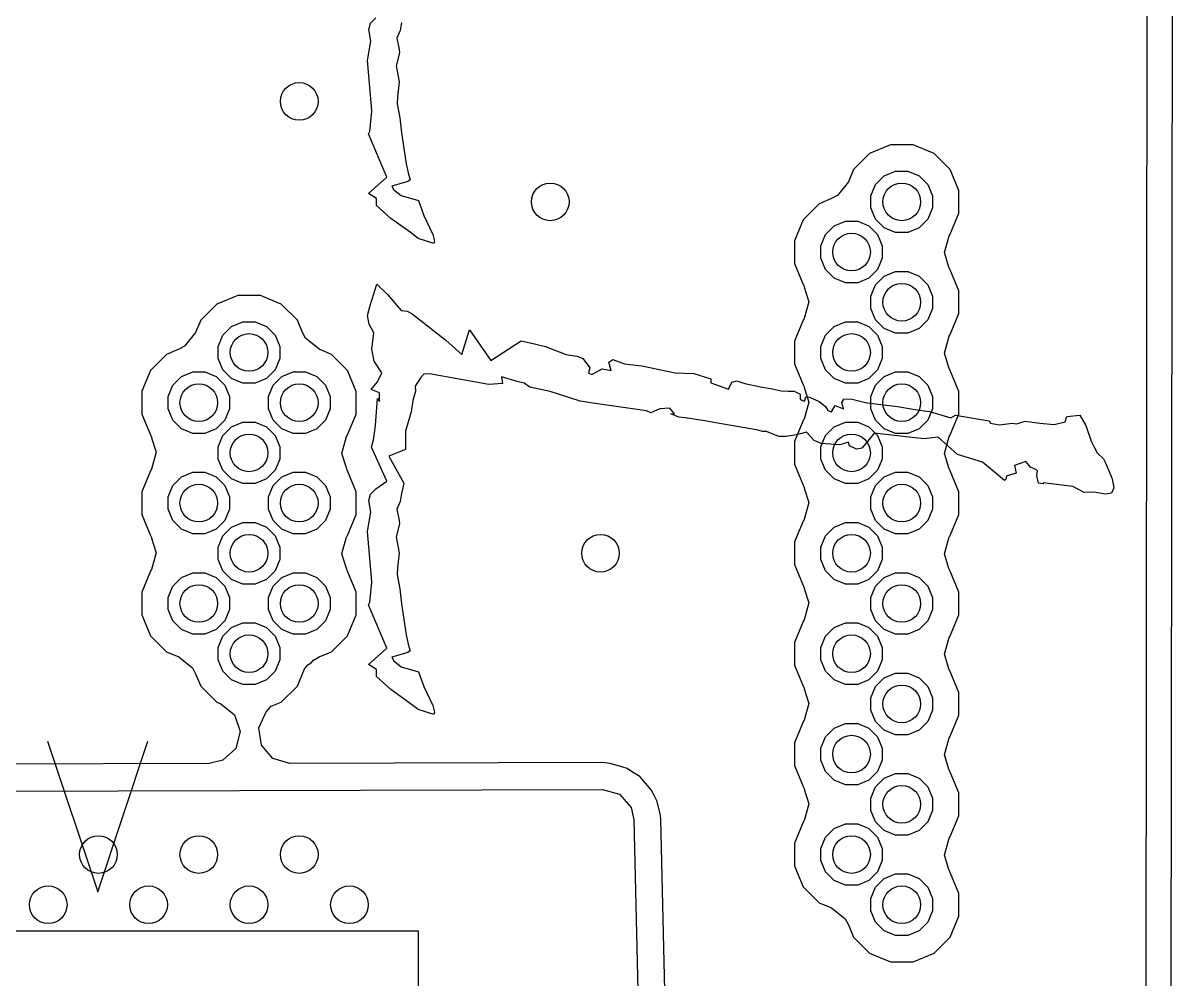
# Model space of a CAD drawing. Extents: x -28 to 25.3, y -6.8 to 48.4.
# Drawn here: x -14.316 to -9.716, y 24.146 to 27.954 of the extents above; entities that cross this region are included whole.
import ezdxf

# ---------------------------------------------------------------- set-up
doc = ezdxf.new("R2010")
doc.units = 0
doc.layers.add('BLACK', color=7, linetype='CONTINUOUS')

msp = doc.modelspace()

# ---------------------------------------------------------------- linework, layer by layer
at = {"layer": 'BLACK', "linetype": 'CONTINUOUS'}
for p, q in [((-9.715668, 48.241502), (-9.749238, 19.043125)), ((-9.816427, 48.017022), (-9.849703, 19.074798)), ((-12.932119, 27.95337), (-12.910627, 27.975053)), ((-12.939106, 27.927682), (-12.932119, 27.95337)), ((-12.930105, 27.88163), (-12.939106, 27.927682)), ((-12.813369, 27.923835), (-12.826803, 27.89361)), ((-12.808802, 27.955709), (-12.813369, 27.923835)), ((-12.943673, 27.804693), (-12.930105, 27.88163)), ((-12.826803, 27.89361), (-12.817802, 27.848877)), ((-12.816325, 27.834809), (-12.829758, 27.782821)), ((-12.817802, 27.848877), (-12.816325, 27.834809)), ((-12.92715, 27.605648), (-12.943673, 27.804693)), ((-12.829758, 27.782821), (-12.817802, 27.719624)), ((-12.817802, 27.719624), (-12.823847, 27.660273)), ((-12.823847, 27.660273), (-12.825325, 27.632026)), ((-12.934404, 27.522886), (-12.92715, 27.602021)), ((-12.92715, 27.602021), (-12.92715, 27.605648)), ((-12.825325, 27.632026), (-12.814847, 27.576632)), ((-12.814847, 27.576632), (-12.808802, 27.516511)), ((-12.939374, 27.512884), (-12.934404, 27.522886)), ((-12.866163, 27.339887), (-12.939374, 27.512884)), ((-12.808802, 27.516511), (-12.789189, 27.392643)), ((-10.860843, 27.468602), (-10.944311, 27.434028)), ((-10.860841, 27.468602), (-10.860843, 27.468602)), ((-10.770495, 27.468602), (-10.860841, 27.468602)), ((-10.770494, 27.468602), (-10.770495, 27.468602)), ((-10.687026, 27.434028), (-10.770494, 27.468602)), ((-10.944311, 27.434028), (-11.008194, 27.370145)), ((-10.623142, 27.370144), (-10.687026, 27.434028)), ((-12.789189, 27.392643), (-12.78207, 27.356483)), ((-11.008194, 27.370145), (-11.028406, 27.321348)), ((-10.588568, 27.286675), (-10.623142, 27.370144)), ((-12.939777, 27.27515), (-12.866163, 27.339887)), ((-12.774278, 27.328676), (-12.783407, 27.322683)), ((-12.78207, 27.356483), (-12.774278, 27.328676)), ((-10.919602, 27.310948), (-10.885114, 27.345436)), ((-10.885114, 27.345436), (-10.840054, 27.3641)), ((-10.840054, 27.3641), (-10.791282, 27.3641)), ((-10.791282, 27.3641), (-10.746222, 27.345436)), ((-10.746222, 27.345436), (-10.711734, 27.310948)), ((-12.783407, 27.322683), (-12.847356, 27.303617)), ((-12.847356, 27.303617), (-12.846416, 27.303617)), ((-12.846416, 27.303617), (-12.83931, 27.28908)), ((-12.83931, 27.28908), (-12.809071, 27.266138)), ((-11.028406, 27.321348), (-11.072248, 27.266944)), ((-10.938266, 27.265888), (-10.919602, 27.310948)), ((-10.711734, 27.310948), (-10.69307, 27.265888)), ((-10.588568, 27.196329), (-10.588568, 27.286675)), ((-12.907537, 27.255367), (-12.939777, 27.27515)), ((-12.907537, 27.22679), (-12.907537, 27.255367)), ((-12.809071, 27.266138), (-12.740426, 27.246244)), ((-12.740426, 27.246244), (-12.719067, 27.187003)), ((-11.144311, 27.234028), (-11.208194, 27.170145)), ((-11.095514, 27.25424), (-11.144311, 27.234028)), ((-11.072248, 27.266944), (-11.095514, 27.25424)), ((-10.938266, 27.217116), (-10.938266, 27.265888)), ((-10.69307, 27.265888), (-10.69307, 27.217116)), ((-12.850714, 27.175573), (-12.907537, 27.22679)), ((-12.719067, 27.187003), (-12.683529, 27.11148)), ((-10.919602, 27.172056), (-10.938266, 27.217116)), ((-10.69307, 27.217116), (-10.711734, 27.172056)), ((-10.623142, 27.11286), (-10.588568, 27.196329)), ((-12.77401, 27.120178), (-12.850714, 27.175573)), ((-11.208194, 27.170145), (-11.242768, 27.086677)), ((-11.119602, 27.110948), (-11.085114, 27.145436)), ((-11.085114, 27.145436), (-11.040054, 27.1641)), ((-11.040054, 27.1641), (-10.991282, 27.1641)), ((-10.991282, 27.1641), (-10.946222, 27.145436)), ((-10.946222, 27.145436), (-10.911734, 27.110948)), ((-10.885114, 27.137568), (-10.919602, 27.172056)), ((-10.711734, 27.172056), (-10.746222, 27.137568)), ((-12.742441, 27.095778), (-12.77401, 27.120178)), ((-12.67917, 27.075775), (-12.742441, 27.095778)), ((-12.683529, 27.11148), (-12.676484, 27.085447)), ((-11.138266, 27.065888), (-11.119602, 27.110948)), ((-10.911734, 27.110948), (-10.89307, 27.065888)), ((-10.840054, 27.118904), (-10.885114, 27.137568)), ((-10.791282, 27.118904), (-10.840054, 27.118904)), ((-10.746222, 27.137568), (-10.791282, 27.118904)), ((-10.645669, 27.039287), (-10.627185, 27.106667)), ((-10.627185, 27.106667), (-10.62479, 27.110394)), ((-10.62479, 27.110394), (-10.623146, 27.112857)), ((-10.623146, 27.112857), (-10.623142, 27.11286)), ((-12.676484, 27.085447), (-12.67917, 27.075775)), ((-11.242768, 27.086677), (-11.242768, 26.996328)), ((-11.138266, 27.017116), (-11.138266, 27.065888)), ((-10.89307, 27.065888), (-10.89307, 27.017116)), ((-11.119602, 26.972056), (-11.138266, 27.017116)), ((-10.89307, 27.017116), (-10.911734, 26.972056)), ((-10.627582, 26.981525), (-10.645669, 27.039287)), ((-11.242768, 26.996328), (-11.208193, 26.912857)), ((-11.085114, 26.937568), (-11.119602, 26.972056)), ((-10.911734, 26.972056), (-10.946222, 26.937568)), ((-10.885114, 26.945436), (-10.840054, 26.9641)), ((-10.840054, 26.9641), (-10.791282, 26.9641)), ((-10.791282, 26.9641), (-10.746222, 26.945436)), ((-10.627816, 26.981427), (-10.627582, 26.981525)), ((-10.62673, 26.978805), (-10.627816, 26.981427)), ((-10.62479, 26.97261), (-10.62673, 26.978805)), ((-10.623143, 26.970145), (-10.62479, 26.97261)), ((-10.623142, 26.970144), (-10.623143, 26.970145)), ((-10.588568, 26.886675), (-10.623142, 26.970144)), ((-12.932926, 26.828039), (-12.906731, 26.913439)), ((-12.906731, 26.913439), (-12.86361, 26.872663)), ((-11.208193, 26.912857), (-11.206543, 26.910388)), ((-11.206543, 26.910388), (-11.204604, 26.904193)), ((-11.040054, 26.918904), (-11.085114, 26.937568)), ((-10.991282, 26.918904), (-11.040054, 26.918904)), ((-10.946222, 26.937568), (-10.991282, 26.918904)), ((-10.938266, 26.865888), (-10.919602, 26.910948)), ((-10.919602, 26.910948), (-10.885114, 26.945436)), ((-10.746222, 26.945436), (-10.711734, 26.910948)), ((-10.711734, 26.910948), (-10.69307, 26.865888)), ((-13.460843, 26.868602), (-13.544311, 26.834028)), ((-13.460841, 26.868602), (-13.460843, 26.868602)), ((-13.370495, 26.868602), (-13.460841, 26.868602)), ((-13.370494, 26.868602), (-13.370495, 26.868602)), ((-13.3104, 26.84371), (-13.370494, 26.868602)), ((-12.86361, 26.872663), (-12.809474, 26.808476)), ((-11.204604, 26.904193), (-11.20352, 26.901577)), ((-11.20352, 26.901577), (-11.203755, 26.901481)), ((-11.203755, 26.901481), (-11.185668, 26.84371)), ((-10.938266, 26.817116), (-10.938266, 26.865888)), ((-10.69307, 26.865888), (-10.69307, 26.817116)), ((-10.588568, 26.796329), (-10.588568, 26.886675)), ((-13.544311, 26.834028), (-13.608194, 26.770145)), ((-13.287026, 26.834028), (-13.3104, 26.84371)), ((-13.223142, 26.770144), (-13.287026, 26.834028)), ((-12.943673, 26.788142), (-12.932926, 26.828039)), ((-11.185668, 26.84371), (-11.204155, 26.776331)), ((-12.937553, 26.754252), (-12.943673, 26.788142)), ((-12.809474, 26.808476), (-12.785159, 26.806387)), ((-12.785159, 26.806387), (-12.766353, 26.795396)), ((-12.766353, 26.795396), (-12.631482, 26.690763)), ((-11.206543, 26.772616), (-11.208193, 26.770148)), ((-11.204155, 26.776331), (-11.206543, 26.772616)), ((-10.919602, 26.772056), (-10.938266, 26.817116)), ((-10.885114, 26.737568), (-10.919602, 26.772056)), ((-10.711734, 26.772056), (-10.746222, 26.737568)), ((-10.69307, 26.817116), (-10.711734, 26.772056)), ((-10.623142, 26.71286), (-10.588568, 26.796329)), ((-13.608194, 26.770145), (-13.628406, 26.721348)), ((-13.519602, 26.710948), (-13.485114, 26.745436)), ((-13.485114, 26.745436), (-13.440054, 26.7641)), ((-13.440054, 26.7641), (-13.391282, 26.7641)), ((-13.391282, 26.7641), (-13.346222, 26.745436)), ((-13.346222, 26.745436), (-13.311734, 26.710948)), ((-13.20293, 26.721348), (-13.223142, 26.770144)), ((-12.918284, 26.719339), (-12.937553, 26.754252)), ((-12.568614, 26.63383), (-12.537986, 26.731209)), ((-12.537986, 26.731209), (-12.452684, 26.60987)), ((-11.208193, 26.770148), (-11.242768, 26.686677)), ((-11.119602, 26.710948), (-11.085114, 26.745436)), ((-11.085114, 26.745436), (-11.040054, 26.7641)), ((-11.040054, 26.7641), (-10.991282, 26.7641)), ((-10.991282, 26.7641), (-10.946222, 26.745436)), ((-10.946222, 26.745436), (-10.911734, 26.710948)), ((-10.840054, 26.718904), (-10.885114, 26.737568)), ((-10.746222, 26.737568), (-10.791282, 26.718904)), ((-13.628406, 26.721348), (-13.672248, 26.666944)), ((-13.538266, 26.665888), (-13.519602, 26.710948)), ((-13.311734, 26.710948), (-13.29307, 26.665888)), ((-13.190226, 26.698081), (-13.20293, 26.721348)), ((-13.135824, 26.654241), (-13.190226, 26.698081)), ((-12.92715, 26.654163), (-12.918284, 26.719339)), ((-12.631482, 26.690763), (-12.568614, 26.63383)), ((-12.452684, 26.60987), (-12.331649, 26.688455)), ((-12.331649, 26.688455), (-12.278319, 26.675705)), ((-11.242768, 26.686677), (-11.242768, 26.596328)), ((-11.138266, 26.665888), (-11.119602, 26.710948)), ((-10.911734, 26.710948), (-10.89307, 26.665888)), ((-10.791282, 26.718904), (-10.840054, 26.718904)), ((-10.645669, 26.639287), (-10.627185, 26.706667)), ((-10.627185, 26.706667), (-10.62479, 26.710394)), ((-10.62479, 26.710394), (-10.623146, 26.712857)), ((-10.623146, 26.712857), (-10.623142, 26.71286)), ((-13.744311, 26.634028), (-13.808194, 26.570145)), ((-13.695514, 26.65424), (-13.744311, 26.634028)), ((-13.672248, 26.666944), (-13.695514, 26.65424)), ((-13.538266, 26.617116), (-13.538266, 26.665888)), ((-13.29307, 26.665888), (-13.29307, 26.617116)), ((-13.087026, 26.634028), (-13.135824, 26.654241)), ((-13.023142, 26.570144), (-13.087026, 26.634028)), ((-12.917388, 26.606733), (-12.92715, 26.654163)), ((-12.278319, 26.675705), (-12.234257, 26.665813)), ((-12.234257, 26.665813), (-12.157016, 26.634489)), ((-12.157016, 26.634489), (-12.15406, 26.63405)), ((-12.15406, 26.63405), (-12.10879, 26.626356)), ((-11.138266, 26.617116), (-11.138266, 26.665888)), ((-10.89307, 26.665888), (-10.89307, 26.617116)), ((-10.627582, 26.581525), (-10.645669, 26.639287)), ((-13.519602, 26.572056), (-13.538266, 26.617116)), ((-13.29307, 26.617116), (-13.311734, 26.572056)), ((-12.88685, 26.559971), (-12.917388, 26.606733)), ((-12.10879, 26.626356), (-12.086338, 26.616999)), ((-12.086338, 26.616999), (-12.068221, 26.595362)), ((-12.068221, 26.595362), (-12.058549, 26.580744)), ((-11.982382, 26.603055), (-11.965993, 26.613497)), ((-11.97271, 26.569643), (-11.982382, 26.603055)), ((-11.965993, 26.613497), (-11.919514, 26.59679)), ((-11.919514, 26.59679), (-11.850466, 26.588437)), ((-11.850466, 26.588437), (-11.718014, 26.559861)), ((-11.242768, 26.596328), (-11.208193, 26.512857)), ((-11.119602, 26.572056), (-11.138266, 26.617116)), ((-10.89307, 26.617116), (-10.911734, 26.572056)), ((-13.808194, 26.570145), (-13.842768, 26.486677)), ((-13.719602, 26.510948), (-13.685114, 26.545436)), ((-13.685114, 26.545436), (-13.640054, 26.5641)), ((-13.640054, 26.5641), (-13.591282, 26.5641)), ((-13.591282, 26.5641), (-13.546222, 26.545436)), ((-13.546222, 26.545436), (-13.511734, 26.510948)), ((-13.485114, 26.537568), (-13.519602, 26.572056)), ((-13.311734, 26.572056), (-13.346222, 26.537568)), ((-13.319602, 26.510948), (-13.285114, 26.545436)), ((-13.285114, 26.545436), (-13.240054, 26.5641)), ((-13.240054, 26.5641), (-13.191282, 26.5641)), ((-13.191282, 26.5641), (-13.146222, 26.545436)), ((-13.146222, 26.545436), (-13.111734, 26.510948)), ((-12.988568, 26.486675), (-13.023142, 26.570144)), ((-12.903507, 26.523921), (-12.88685, 26.559971)), ((-12.719539, 26.554882), (-12.732232, 26.539857)), ((-12.696768, 26.556783), (-12.719539, 26.554882)), ((-12.460878, 26.514358), (-12.696768, 26.556783)), ((-12.347098, 26.526119), (-12.409697, 26.544693)), ((-12.409697, 26.544693), (-12.405533, 26.518205)), ((-12.058549, 26.580744), (-12.063251, 26.56074)), ((-12.063251, 26.56074), (-12.062579, 26.558872)), ((-12.062579, 26.558872), (-12.05022, 26.553816)), ((-12.05022, 26.553816), (-12.008711, 26.575798)), ((-12.008711, 26.575798), (-11.97271, 26.569643)), ((-11.718014, 26.559861), (-11.644264, 26.558322)), ((-11.644264, 26.558322), (-11.576426, 26.53689)), ((-11.085114, 26.537568), (-11.119602, 26.572056)), ((-10.911734, 26.572056), (-10.946222, 26.537568)), ((-10.919602, 26.510948), (-10.885114, 26.545436)), ((-10.885114, 26.545436), (-10.840054, 26.5641)), ((-10.840054, 26.5641), (-10.791282, 26.5641)), ((-10.791282, 26.5641), (-10.746222, 26.545436)), ((-10.746222, 26.545436), (-10.711734, 26.510948)), ((-10.627816, 26.581427), (-10.627582, 26.581525)), ((-10.62673, 26.578805), (-10.627816, 26.581427)), ((-10.62479, 26.57261), (-10.62673, 26.578805)), ((-10.623143, 26.570145), (-10.62479, 26.57261)), ((-10.623142, 26.570144), (-10.623143, 26.570145)), ((-10.588568, 26.486675), (-10.623142, 26.570144)), ((-13.738266, 26.465888), (-13.719602, 26.510948)), ((-13.511734, 26.510948), (-13.49307, 26.465888)), ((-13.440054, 26.518904), (-13.485114, 26.537568)), ((-13.391282, 26.518904), (-13.440054, 26.518904)), ((-13.346222, 26.537568), (-13.391282, 26.518904)), ((-13.338266, 26.465888), (-13.319602, 26.510948)), ((-13.111734, 26.510948), (-13.09307, 26.465888)), ((-12.928896, 26.493805), (-12.903507, 26.523921)), ((-12.732232, 26.539857), (-12.754531, 26.507104)), ((-12.754531, 26.507104), (-12.753188, 26.48776)), ((-12.405533, 26.518205), (-12.460878, 26.514358)), ((-12.319828, 26.519524), (-12.347098, 26.526119)), ((-12.296588, 26.503258), (-12.319828, 26.519524)), ((-12.216257, 26.486002), (-12.296588, 26.503258)), ((-11.576426, 26.53689), (-11.576426, 26.520184)), ((-11.576426, 26.520184), (-11.505767, 26.495454)), ((-11.505767, 26.495454), (-11.492416, 26.523393)), ((-11.492416, 26.523393), (-11.473123, 26.527877)), ((-11.473123, 26.527877), (-11.440883, 26.517546)), ((-11.440883, 26.517546), (-11.378418, 26.504686)), ((-11.378418, 26.504686), (-11.331805, 26.496663)), ((-11.331805, 26.496663), (-11.295938, 26.489299)), ((-11.208193, 26.512857), (-11.206543, 26.510388)), ((-11.206543, 26.510388), (-11.204604, 26.504193)), ((-11.204604, 26.504193), (-11.20352, 26.501577)), ((-11.20352, 26.501577), (-11.203755, 26.501481)), ((-11.203755, 26.501481), (-11.185668, 26.44371)), ((-11.040054, 26.518904), (-11.085114, 26.537568)), ((-10.991282, 26.518904), (-11.040054, 26.518904)), ((-10.946222, 26.537568), (-10.991282, 26.518904)), ((-10.938266, 26.465888), (-10.919602, 26.510948)), ((-10.711734, 26.510948), (-10.69307, 26.465888)), ((-13.842768, 26.486677), (-13.842768, 26.396328)), ((-13.738266, 26.417116), (-13.738266, 26.465888)), ((-13.49307, 26.465888), (-13.49307, 26.417116)), ((-13.338266, 26.417116), (-13.338266, 26.465888)), ((-13.09307, 26.465888), (-13.09307, 26.417116)), ((-12.988568, 26.396329), (-12.988568, 26.486675)), ((-12.895582, 26.480616), (-12.928896, 26.493805)), ((-12.912105, 26.351143), (-12.904313, 26.458195)), ((-12.904313, 26.458195), (-12.895582, 26.445665)), ((-12.895582, 26.445665), (-12.895582, 26.480616)), ((-12.7638, 26.450501), (-12.769711, 26.404669)), ((-12.753188, 26.48776), (-12.7638, 26.450501)), ((-12.096969, 26.447643), (-12.216257, 26.486002)), ((-11.295938, 26.489299), (-11.268533, 26.486991)), ((-11.268533, 26.486991), (-11.244622, 26.48798)), ((-11.244622, 26.48798), (-11.220308, 26.475231)), ((-11.220308, 26.475231), (-11.220308, 26.454238)), ((-11.220308, 26.454238), (-11.203382, 26.447973)), ((-11.203382, 26.447973), (-11.197605, 26.465339)), ((-11.197605, 26.465339), (-11.182963, 26.462921)), ((-11.182963, 26.462921), (-11.145081, 26.446325)), ((-11.05454, 26.441598), (-11.046561, 26.455252)), ((-11.046561, 26.455252), (-11.017867, 26.456326)), ((-11.017867, 26.456326), (-10.954327, 26.440939)), ((-10.938266, 26.417116), (-10.938266, 26.465888)), ((-10.69307, 26.465888), (-10.69307, 26.417116)), ((-10.588568, 26.396329), (-10.588568, 26.486675)), ((-13.719602, 26.372056), (-13.738266, 26.417116)), ((-13.49307, 26.417116), (-13.511734, 26.372056)), ((-13.319602, 26.372056), (-13.338266, 26.417116)), ((-13.09307, 26.417116), (-13.111734, 26.372056)), ((-12.769711, 26.404669), (-12.792279, 26.328062)), ((-12.069968, 26.442917), (-12.096969, 26.447643)), ((-12.045787, 26.44017), (-12.069968, 26.442917)), ((-11.833003, 26.408736), (-12.045787, 26.44017)), ((-11.814599, 26.401482), (-11.833003, 26.408736)), ((-11.779778, 26.416952), (-11.814599, 26.401482)), ((-11.739641, 26.420166), (-11.779778, 26.416952)), ((-11.7207, 26.397085), (-11.739641, 26.420166)), ((-11.185668, 26.44371), (-11.204155, 26.376331)), ((-11.145081, 26.446325), (-11.118886, 26.426761)), ((-11.118886, 26.426761), (-11.109751, 26.410384)), ((-11.109751, 26.410384), (-11.095781, 26.405438)), ((-11.095781, 26.405438), (-11.080735, 26.430717)), ((-11.080735, 26.430717), (-11.047555, 26.417418)), ((-11.047555, 26.417418), (-11.05454, 26.441598)), ((-10.954327, 26.440939), (-10.953118, 26.440609)), ((-10.953118, 26.440609), (-10.833024, 26.426321)), ((-10.919602, 26.372056), (-10.938266, 26.417116)), ((-10.833024, 26.426321), (-10.769753, 26.41555)), ((-10.769753, 26.41555), (-10.726363, 26.409395)), ((-10.726363, 26.409395), (-10.705273, 26.405768)), ((-10.69307, 26.417116), (-10.711734, 26.372056)), ((-10.705273, 26.405768), (-10.620777, 26.380929)), ((-13.842768, 26.396328), (-13.808193, 26.312857)), ((-13.685114, 26.337568), (-13.719602, 26.372056)), ((-13.511734, 26.372056), (-13.546222, 26.337568)), ((-13.485114, 26.345436), (-13.440054, 26.3641)), ((-13.440054, 26.3641), (-13.391282, 26.3641)), ((-13.391282, 26.3641), (-13.346222, 26.345436)), ((-13.285114, 26.337568), (-13.319602, 26.372056)), ((-13.111734, 26.372056), (-13.146222, 26.337568)), ((-13.023142, 26.31286), (-12.988568, 26.396329)), ((-11.703237, 26.384336), (-11.735074, 26.397635)), ((-11.735074, 26.397635), (-11.7207, 26.397085)), ((-11.678923, 26.381258), (-11.703237, 26.384336)), ((-11.599666, 26.369058), (-11.678923, 26.381258)), ((-11.563799, 26.362903), (-11.599666, 26.369058)), ((-11.393732, 26.332898), (-11.563799, 26.362903)), ((-11.208193, 26.370148), (-11.242768, 26.286677)), ((-11.206543, 26.372616), (-11.208193, 26.370148)), ((-11.204155, 26.376331), (-11.206543, 26.372616)), ((-11.085114, 26.345436), (-11.040054, 26.3641)), ((-11.040054, 26.3641), (-10.991282, 26.3641)), ((-10.991282, 26.3641), (-10.946222, 26.345436)), ((-10.885114, 26.337568), (-10.919602, 26.372056)), ((-10.711734, 26.372056), (-10.746222, 26.337568)), ((-10.623142, 26.31286), (-10.588568, 26.396329)), ((-10.620777, 26.380929), (-10.601836, 26.3917)), ((-10.601836, 26.3917), (-10.466831, 26.368729)), ((-10.466831, 26.368729), (-10.462398, 26.359936)), ((-10.462398, 26.359936), (-10.428143, 26.352572)), ((-10.428143, 26.352572), (-10.374544, 26.360156)), ((-10.374544, 26.360156), (-10.358155, 26.357408)), ((-10.358155, 26.357408), (-10.323497, 26.368399)), ((-10.323497, 26.368399), (-10.265062, 26.359716)), ((-10.265062, 26.359716), (-10.208104, 26.35488)), ((-10.208104, 26.35488), (-10.164312, 26.364662)), ((-10.164312, 26.364662), (-10.157998, 26.386094)), ((-10.157998, 26.386094), (-10.106951, 26.39115)), ((-10.106951, 26.39115), (-10.08304, 26.350154)), ((-13.808193, 26.312857), (-13.806543, 26.310388)), ((-13.640054, 26.318904), (-13.685114, 26.337568)), ((-13.591282, 26.318904), (-13.640054, 26.318904)), ((-13.546222, 26.337568), (-13.591282, 26.318904)), ((-13.519602, 26.310948), (-13.485114, 26.345436)), ((-13.346222, 26.345436), (-13.311734, 26.310948)), ((-13.240054, 26.318904), (-13.285114, 26.337568)), ((-13.191282, 26.318904), (-13.240054, 26.318904)), ((-13.146222, 26.337568), (-13.191282, 26.318904)), ((-13.02479, 26.310394), (-13.023146, 26.312857)), ((-13.023146, 26.312857), (-13.023142, 26.31286)), ((-12.919627, 26.29388), (-12.916538, 26.322017)), ((-12.916538, 26.322017), (-12.912105, 26.351143)), ((-12.792279, 26.328062), (-12.792279, 26.255302)), ((-11.368746, 26.327293), (-11.393732, 26.332898)), ((-11.366328, 26.326963), (-11.368746, 26.327293)), ((-11.355044, 26.326194), (-11.366328, 26.326963)), ((-11.305207, 26.30696), (-11.355044, 26.326194)), ((-11.23495, 26.313554), (-11.27655, 26.306151)), ((-11.195187, 26.324435), (-11.23495, 26.313554)), ((-11.165164, 26.290924), (-11.195187, 26.324435)), ((-11.119602, 26.310948), (-11.085114, 26.345436)), ((-10.925311, 26.320588), (-10.951641, 26.286736)), ((-10.946222, 26.345436), (-10.911734, 26.310948)), ((-10.727169, 26.297617), (-10.925311, 26.320588)), ((-10.840054, 26.318904), (-10.885114, 26.337568)), ((-10.791282, 26.318904), (-10.840054, 26.318904)), ((-10.746222, 26.337568), (-10.791282, 26.318904)), ((-10.62479, 26.310394), (-10.623146, 26.312857)), ((-10.623146, 26.312857), (-10.623142, 26.31286)), ((-10.08304, 26.350154), (-10.061681, 26.288275)), ((-13.806543, 26.310388), (-13.804604, 26.304193)), ((-13.804604, 26.304193), (-13.80352, 26.301577)), ((-13.80352, 26.301577), (-13.803755, 26.301481)), ((-13.803755, 26.301481), (-13.785668, 26.24371)), ((-13.538266, 26.265888), (-13.519602, 26.310948)), ((-13.311734, 26.310948), (-13.29307, 26.265888)), ((-13.045669, 26.239287), (-13.027185, 26.306667)), ((-13.027185, 26.306667), (-13.02479, 26.310394)), ((-12.927284, 26.264205), (-12.919627, 26.29388)), ((-11.27655, 26.306151), (-11.305207, 26.30696)), ((-11.242768, 26.286677), (-11.242768, 26.196328)), ((-11.136752, 26.278383), (-11.165164, 26.290924)), ((-11.138266, 26.265888), (-11.119602, 26.310948)), ((-11.062527, 26.273203), (-11.136752, 26.278383)), ((-11.027539, 26.283879), (-11.062527, 26.273203)), ((-11.024046, 26.269371), (-11.027539, 26.283879)), ((-10.99812, 26.25827), (-11.024046, 26.269371)), ((-10.951641, 26.286736), (-10.974266, 26.260798)), ((-10.911734, 26.310948), (-10.89307, 26.265888)), ((-10.670077, 26.304322), (-10.727169, 26.297617)), ((-10.59297, 26.235299), (-10.670077, 26.304322)), ((-10.645669, 26.239287), (-10.627185, 26.306667)), ((-10.627185, 26.306667), (-10.62479, 26.310394)), ((-10.061681, 26.288275), (-10.049994, 26.266293)), ((-10.049994, 26.266293), (-10.036695, 26.241564)), ((-13.785668, 26.24371), (-13.804155, 26.176331)), ((-13.538266, 26.217116), (-13.538266, 26.265888)), ((-13.29307, 26.265888), (-13.29307, 26.217116)), ((-13.027582, 26.181525), (-13.045669, 26.239287)), ((-12.866969, 26.128577), (-12.927284, 26.264205)), ((-12.792279, 26.255302), (-12.858506, 26.228924)), ((-12.858506, 26.228924), (-12.799667, 26.120993)), ((-11.138266, 26.217116), (-11.138266, 26.265888)), ((-10.994762, 26.256621), (-10.99812, 26.25827)), ((-10.974266, 26.260798), (-10.994762, 26.256621)), ((-10.89307, 26.265888), (-10.89307, 26.217116)), ((-10.627582, 26.181525), (-10.645669, 26.239287)), ((-10.493697, 26.203975), (-10.59297, 26.235299)), ((-10.036695, 26.241564), (-10.012515, 26.218263)), ((-13.804155, 26.176331), (-13.806543, 26.172616)), ((-13.519602, 26.172056), (-13.538266, 26.217116)), ((-13.29307, 26.217116), (-13.311734, 26.172056)), ((-13.027816, 26.181427), (-13.027582, 26.181525)), ((-13.02673, 26.178805), (-13.027816, 26.181427)), ((-13.02479, 26.17261), (-13.02673, 26.178805)), ((-11.242768, 26.196328), (-11.208193, 26.112857)), ((-11.119602, 26.172056), (-11.138266, 26.217116)), ((-10.89307, 26.217116), (-10.911734, 26.172056)), ((-10.627816, 26.181427), (-10.627582, 26.181525)), ((-10.62673, 26.178805), (-10.627816, 26.181427)), ((-10.62479, 26.17261), (-10.62673, 26.178805)), ((-10.406381, 26.131105), (-10.493697, 26.203975)), ((-10.322019, 26.206942), (-10.366081, 26.191445)), ((-10.366081, 26.191445), (-10.360036, 26.160341)), ((-10.302805, 26.184822), (-10.322019, 26.206942)), ((-10.278764, 26.17331), (-10.302805, 26.184822)), ((-10.012515, 26.218263), (-10.004723, 26.201996)), ((-10.004723, 26.201996), (-9.978052, 26.137996)), ((-13.808193, 26.170148), (-13.842768, 26.086677)), ((-13.806543, 26.172616), (-13.808193, 26.170148)), ((-13.719602, 26.110948), (-13.685114, 26.145436)), ((-13.685114, 26.145436), (-13.640054, 26.1641)), ((-13.640054, 26.1641), (-13.591282, 26.1641)), ((-13.591282, 26.1641), (-13.546222, 26.145436)), ((-13.546222, 26.145436), (-13.511734, 26.110948)), ((-13.485114, 26.137568), (-13.519602, 26.172056)), ((-13.440054, 26.118904), (-13.485114, 26.137568)), ((-13.346222, 26.137568), (-13.391282, 26.118904)), ((-13.311734, 26.172056), (-13.346222, 26.137568)), ((-13.319602, 26.110948), (-13.285114, 26.145436)), ((-13.285114, 26.145436), (-13.240054, 26.1641)), ((-13.240054, 26.1641), (-13.191282, 26.1641)), ((-13.191282, 26.1641), (-13.146222, 26.145436)), ((-13.146222, 26.145436), (-13.111734, 26.110948)), ((-13.023143, 26.170145), (-13.02479, 26.17261)), ((-13.023142, 26.170144), (-13.023143, 26.170145)), ((-12.988568, 26.086675), (-13.023142, 26.170144)), ((-12.910627, 26.098681), (-12.866969, 26.128577)), ((-11.085114, 26.137568), (-11.119602, 26.172056)), ((-11.040054, 26.118904), (-11.085114, 26.137568)), ((-10.946222, 26.137568), (-10.991282, 26.118904)), ((-10.911734, 26.172056), (-10.946222, 26.137568)), ((-10.919602, 26.110948), (-10.885114, 26.145436)), ((-10.885114, 26.145436), (-10.840054, 26.1641)), ((-10.840054, 26.1641), (-10.791282, 26.1641)), ((-10.791282, 26.1641), (-10.746222, 26.145436)), ((-10.746222, 26.145436), (-10.711734, 26.110948)), ((-10.623143, 26.170145), (-10.62479, 26.17261)), ((-10.623142, 26.170144), (-10.623143, 26.170145)), ((-10.588568, 26.086675), (-10.623142, 26.170144)), ((-10.399664, 26.138029), (-10.406381, 26.131105)), ((-10.360036, 26.160341), (-10.399664, 26.14869)), ((-10.399664, 26.14869), (-10.399664, 26.138029)), ((-10.274868, 26.169573), (-10.278764, 26.17331)), ((-10.277555, 26.150669), (-10.274868, 26.169573)), ((-10.270704, 26.121323), (-10.277555, 26.150669)), ((-9.978052, 26.137996), (-9.971409, 26.102309)), ((-13.842768, 26.086677), (-13.842768, 25.996328)), ((-13.738266, 26.065888), (-13.719602, 26.110948)), ((-13.511734, 26.110948), (-13.49307, 26.065888)), ((-13.391282, 26.118904), (-13.440054, 26.118904)), ((-13.338266, 26.065888), (-13.319602, 26.110948)), ((-13.111734, 26.110948), (-13.09307, 26.065888)), ((-12.988568, 25.996329), (-12.988568, 26.086675)), ((-12.932119, 26.076999), (-12.910627, 26.098681)), ((-12.799667, 26.120993), (-12.808802, 26.079337)), ((-11.208193, 26.112857), (-11.206543, 26.110388)), ((-11.206543, 26.110388), (-11.204604, 26.104193)), ((-11.204604, 26.104193), (-11.20352, 26.101577)), ((-11.20352, 26.101577), (-11.203755, 26.101481)), ((-11.203755, 26.101481), (-11.185668, 26.04371)), ((-10.991282, 26.118904), (-11.040054, 26.118904)), ((-10.938266, 26.065888), (-10.919602, 26.110948)), ((-10.711734, 26.110948), (-10.69307, 26.065888)), ((-10.588568, 25.996329), (-10.588568, 26.086675)), ((-10.252434, 26.118245), (-10.270704, 26.121323)), ((-10.177611, 26.11275), (-10.252972, 26.122532)), ((-10.252972, 26.122532), (-10.252434, 26.118245)), ((-10.13449, 26.107804), (-10.177611, 26.11275)), ((-10.088547, 26.084064), (-10.13449, 26.107804)), ((-10.049725, 26.084943), (-10.088547, 26.084064)), ((-10.005126, 26.077359), (-10.049725, 26.084943)), ((-9.971409, 26.102309), (-9.980095, 26.080552)), ((-13.738266, 26.017116), (-13.738266, 26.065888)), ((-13.49307, 26.065888), (-13.49307, 26.017116)), ((-13.338266, 26.017116), (-13.338266, 26.065888)), ((-13.09307, 26.065888), (-13.09307, 26.017116)), ((-12.939106, 26.051311), (-12.932119, 26.076999)), ((-12.930105, 26.005259), (-12.939106, 26.051311)), ((-12.813369, 26.047464), (-12.826803, 26.017239)), ((-12.808802, 26.079337), (-12.813369, 26.047464)), ((-11.185668, 26.04371), (-11.204155, 25.976331)), ((-10.938266, 26.017116), (-10.938266, 26.065888)), ((-10.69307, 26.065888), (-10.69307, 26.017116)), ((-9.980095, 26.080552), (-10.005126, 26.077359)), ((-13.842768, 25.996328), (-13.808193, 25.912857)), ((-13.719602, 25.972056), (-13.738266, 26.017116)), ((-13.49307, 26.017116), (-13.511734, 25.972056)), ((-13.319602, 25.972056), (-13.338266, 26.017116)), ((-13.09307, 26.017116), (-13.111734, 25.972056)), ((-13.023142, 25.91286), (-12.988568, 25.996329)), ((-12.943673, 25.928322), (-12.930105, 26.005259)), ((-12.826803, 26.017239), (-12.817802, 25.972506)), ((-10.919602, 25.972056), (-10.938266, 26.017116)), ((-10.69307, 26.017116), (-10.711734, 25.972056)), ((-10.623142, 25.91286), (-10.588568, 25.996329)), ((-13.685114, 25.937568), (-13.719602, 25.972056)), ((-13.511734, 25.972056), (-13.546222, 25.937568)), ((-13.519602, 25.910948), (-13.485114, 25.945436)), ((-13.485114, 25.945436), (-13.440054, 25.9641)), ((-13.440054, 25.9641), (-13.391282, 25.9641)), ((-13.391282, 25.9641), (-13.346222, 25.945436)), ((-13.346222, 25.945436), (-13.311734, 25.910948)), ((-13.285114, 25.937568), (-13.319602, 25.972056)), ((-13.111734, 25.972056), (-13.146222, 25.937568)), ((-12.816325, 25.958437), (-12.829758, 25.90645)), ((-12.817802, 25.972506), (-12.816325, 25.958437)), ((-11.208193, 25.970148), (-11.242768, 25.886677)), ((-11.206543, 25.972616), (-11.208193, 25.970148)), ((-11.204155, 25.976331), (-11.206543, 25.972616)), ((-11.119602, 25.910948), (-11.085114, 25.945436)), ((-11.085114, 25.945436), (-11.040054, 25.9641)), ((-11.040054, 25.9641), (-10.991282, 25.9641)), ((-10.991282, 25.9641), (-10.946222, 25.945436)), ((-10.946222, 25.945436), (-10.911734, 25.910948)), ((-10.885114, 25.937568), (-10.919602, 25.972056)), ((-10.711734, 25.972056), (-10.746222, 25.937568)), ((-13.808193, 25.912857), (-13.806543, 25.910388)), ((-13.806543, 25.910388), (-13.804604, 25.904193)), ((-13.804604, 25.904193), (-13.80352, 25.901577)), ((-13.80352, 25.901577), (-13.803755, 25.901481)), ((-13.803755, 25.901481), (-13.785668, 25.84371)), ((-13.640054, 25.918904), (-13.685114, 25.937568)), ((-13.591282, 25.918904), (-13.640054, 25.918904)), ((-13.546222, 25.937568), (-13.591282, 25.918904)), ((-13.538266, 25.865888), (-13.519602, 25.910948)), ((-13.311734, 25.910948), (-13.29307, 25.865888)), ((-13.240054, 25.918904), (-13.285114, 25.937568)), ((-13.191282, 25.918904), (-13.240054, 25.918904)), ((-13.146222, 25.937568), (-13.191282, 25.918904)), ((-13.045669, 25.839287), (-13.027185, 25.906667)), ((-13.027185, 25.906667), (-13.02479, 25.910394)), ((-13.02479, 25.910394), (-13.023146, 25.912857)), ((-13.023146, 25.912857), (-13.023142, 25.91286)), ((-12.92715, 25.729276), (-12.943673, 25.928322)), ((-12.829758, 25.90645), (-12.817802, 25.843252)), ((-11.138266, 25.865888), (-11.119602, 25.910948)), ((-10.911734, 25.910948), (-10.89307, 25.865888)), ((-10.840054, 25.918904), (-10.885114, 25.937568)), ((-10.791282, 25.918904), (-10.840054, 25.918904)), ((-10.746222, 25.937568), (-10.791282, 25.918904)), ((-10.645669, 25.839287), (-10.627185, 25.906667)), ((-10.627185, 25.906667), (-10.62479, 25.910394)), ((-10.62479, 25.910394), (-10.623146, 25.912857)), ((-10.623146, 25.912857), (-10.623142, 25.91286)), ((-13.538266, 25.817116), (-13.538266, 25.865888)), ((-13.29307, 25.865888), (-13.29307, 25.817116)), ((-11.242768, 25.886677), (-11.242768, 25.796328)), ((-11.138266, 25.817116), (-11.138266, 25.865888)), ((-10.89307, 25.865888), (-10.89307, 25.817116)), ((-13.785668, 25.84371), (-13.804155, 25.776331)), ((-13.519602, 25.772056), (-13.538266, 25.817116)), ((-13.29307, 25.817116), (-13.311734, 25.772056)), ((-13.027582, 25.781525), (-13.045669, 25.839287)), ((-12.817802, 25.843252), (-12.823847, 25.783901)), ((-11.119602, 25.772056), (-11.138266, 25.817116)), ((-10.89307, 25.817116), (-10.911734, 25.772056)), ((-10.627582, 25.781525), (-10.645669, 25.839287)), ((-13.808193, 25.770148), (-13.842768, 25.686677)), ((-13.806543, 25.772616), (-13.808193, 25.770148)), ((-13.804155, 25.776331), (-13.806543, 25.772616)), ((-13.685114, 25.745436), (-13.640054, 25.7641)), ((-13.640054, 25.7641), (-13.591282, 25.7641)), ((-13.591282, 25.7641), (-13.546222, 25.745436)), ((-13.485114, 25.737568), (-13.519602, 25.772056)), ((-13.311734, 25.772056), (-13.346222, 25.737568)), ((-13.285114, 25.745436), (-13.240054, 25.7641)), ((-13.240054, 25.7641), (-13.191282, 25.7641)), ((-13.191282, 25.7641), (-13.146222, 25.745436)), ((-13.027816, 25.781427), (-13.027582, 25.781525)), ((-13.02673, 25.778805), (-13.027816, 25.781427)), ((-13.02479, 25.77261), (-13.02673, 25.778805)), ((-13.023143, 25.770145), (-13.02479, 25.77261)), ((-13.023142, 25.770144), (-13.023143, 25.770145)), ((-12.988568, 25.686675), (-13.023142, 25.770144)), ((-12.823847, 25.783901), (-12.825325, 25.755655)), ((-11.242768, 25.796328), (-11.208193, 25.712857)), ((-11.085114, 25.737568), (-11.119602, 25.772056)), ((-10.911734, 25.772056), (-10.946222, 25.737568)), ((-10.885114, 25.745436), (-10.840054, 25.7641)), ((-10.840054, 25.7641), (-10.791282, 25.7641)), ((-10.791282, 25.7641), (-10.746222, 25.745436)), ((-10.627816, 25.781427), (-10.627582, 25.781525)), ((-10.62673, 25.778805), (-10.627816, 25.781427)), ((-10.62479, 25.77261), (-10.62673, 25.778805)), ((-10.623143, 25.770145), (-10.62479, 25.77261)), ((-10.623142, 25.770144), (-10.623143, 25.770145)), ((-10.588568, 25.686675), (-10.623142, 25.770144)), ((-13.719602, 25.710948), (-13.685114, 25.745436)), ((-13.546222, 25.745436), (-13.511734, 25.710948)), ((-13.440054, 25.718904), (-13.485114, 25.737568)), ((-13.391282, 25.718904), (-13.440054, 25.718904)), ((-13.346222, 25.737568), (-13.391282, 25.718904)), ((-13.319602, 25.710948), (-13.285114, 25.745436)), ((-13.146222, 25.745436), (-13.111734, 25.710948)), ((-12.934404, 25.646515), (-12.92715, 25.725649)), ((-12.92715, 25.725649), (-12.92715, 25.729276)), ((-12.825325, 25.755655), (-12.814847, 25.70026)), ((-11.040054, 25.718904), (-11.085114, 25.737568)), ((-10.991282, 25.718904), (-11.040054, 25.718904)), ((-10.946222, 25.737568), (-10.991282, 25.718904)), ((-10.919602, 25.710948), (-10.885114, 25.745436)), ((-10.746222, 25.745436), (-10.711734, 25.710948)), ((-13.842768, 25.686677), (-13.842768, 25.596328)), ((-13.738266, 25.665888), (-13.719602, 25.710948)), ((-13.511734, 25.710948), (-13.49307, 25.665888)), ((-13.338266, 25.665888), (-13.319602, 25.710948)), ((-13.111734, 25.710948), (-13.09307, 25.665888)), ((-12.988568, 25.596329), (-12.988568, 25.686675)), ((-12.814847, 25.70026), (-12.808802, 25.64014)), ((-11.208193, 25.712857), (-11.206543, 25.710388)), ((-11.206543, 25.710388), (-11.204604, 25.704193)), ((-11.204604, 25.704193), (-11.20352, 25.701577)), ((-11.20352, 25.701577), (-11.203755, 25.701481)), ((-11.203755, 25.701481), (-11.185668, 25.64371)), ((-10.938266, 25.665888), (-10.919602, 25.710948)), ((-10.711734, 25.710948), (-10.69307, 25.665888)), ((-10.588568, 25.596329), (-10.588568, 25.686675)), ((-13.738266, 25.617116), (-13.738266, 25.665888)), ((-13.49307, 25.665888), (-13.49307, 25.617116)), ((-13.338266, 25.617116), (-13.338266, 25.665888)), ((-13.09307, 25.665888), (-13.09307, 25.617116)), ((-12.939374, 25.636513), (-12.934404, 25.646515)), ((-12.866163, 25.463516), (-12.939374, 25.636513)), ((-12.808802, 25.64014), (-12.789189, 25.516272)), ((-11.185668, 25.64371), (-11.204155, 25.576331)), ((-10.938266, 25.617116), (-10.938266, 25.665888)), ((-10.69307, 25.665888), (-10.69307, 25.617116)), ((-13.842768, 25.596328), (-13.808194, 25.51286)), ((-13.719602, 25.572056), (-13.738266, 25.617116)), ((-13.49307, 25.617116), (-13.511734, 25.572056)), ((-13.319602, 25.572056), (-13.338266, 25.617116)), ((-13.09307, 25.617116), (-13.111734, 25.572056)), ((-13.023142, 25.51286), (-12.988568, 25.596329)), ((-11.204155, 25.576331), (-11.206543, 25.572616)), ((-10.919602, 25.572056), (-10.938266, 25.617116)), ((-10.69307, 25.617116), (-10.711734, 25.572056)), ((-10.623142, 25.51286), (-10.588568, 25.596329)), ((-13.685114, 25.537568), (-13.719602, 25.572056)), ((-13.640054, 25.518904), (-13.685114, 25.537568)), ((-13.546222, 25.537568), (-13.591282, 25.518904)), ((-13.511734, 25.572056), (-13.546222, 25.537568)), ((-13.519602, 25.510948), (-13.485114, 25.545436)), ((-13.485114, 25.545436), (-13.440054, 25.5641)), ((-13.440054, 25.5641), (-13.391282, 25.5641)), ((-13.391282, 25.5641), (-13.346222, 25.545436)), ((-13.346222, 25.545436), (-13.311734, 25.510948)), ((-13.285114, 25.537568), (-13.319602, 25.572056)), ((-13.240054, 25.518904), (-13.285114, 25.537568)), ((-13.146222, 25.537568), (-13.191282, 25.518904)), ((-13.111734, 25.572056), (-13.146222, 25.537568)), ((-11.208193, 25.570148), (-11.242768, 25.486677)), ((-11.206543, 25.572616), (-11.208193, 25.570148)), ((-11.119602, 25.510948), (-11.085114, 25.545436)), ((-11.085114, 25.545436), (-11.040054, 25.5641)), ((-11.040054, 25.5641), (-10.991282, 25.5641)), ((-10.991282, 25.5641), (-10.946222, 25.545436)), ((-10.946222, 25.545436), (-10.911734, 25.510948)), ((-10.885114, 25.537568), (-10.919602, 25.572056)), ((-10.840054, 25.518904), (-10.885114, 25.537568)), ((-10.746222, 25.537568), (-10.791282, 25.518904)), ((-10.711734, 25.572056), (-10.746222, 25.537568)), ((-13.808194, 25.51286), (-13.74431, 25.448976)), ((-13.591282, 25.518904), (-13.640054, 25.518904)), ((-13.538266, 25.465888), (-13.519602, 25.510948)), ((-13.311734, 25.510948), (-13.29307, 25.465888)), ((-13.191282, 25.518904), (-13.240054, 25.518904)), ((-13.087026, 25.448976), (-13.023142, 25.51286)), ((-12.789189, 25.516272), (-12.78207, 25.480112)), ((-11.242768, 25.486677), (-11.242768, 25.396328)), ((-11.138266, 25.465888), (-11.119602, 25.510948)), ((-10.911734, 25.510948), (-10.89307, 25.465888)), ((-10.791282, 25.518904), (-10.840054, 25.518904)), ((-10.645669, 25.439287), (-10.627185, 25.506667)), ((-10.627185, 25.506667), (-10.62479, 25.510394)), ((-10.62479, 25.510394), (-10.623146, 25.512857)), ((-10.623146, 25.512857), (-10.623142, 25.51286)), ((-13.74431, 25.448976), (-13.695514, 25.428764)), ((-13.538266, 25.417116), (-13.538266, 25.465888)), ((-13.29307, 25.465888), (-13.29307, 25.417116)), ((-13.135833, 25.42876), (-13.087026, 25.448976)), ((-12.939777, 25.398779), (-12.866163, 25.463516)), ((-12.783407, 25.446311), (-12.847356, 25.427246)), ((-12.774278, 25.452305), (-12.783407, 25.446311)), ((-12.78207, 25.480112), (-12.774278, 25.452305)), ((-11.138266, 25.417116), (-11.138266, 25.465888)), ((-10.89307, 25.465888), (-10.89307, 25.417116)), ((-10.627582, 25.381525), (-10.645669, 25.439287)), ((-13.695514, 25.428764), (-13.641111, 25.384925)), ((-13.519602, 25.372056), (-13.538266, 25.417116)), ((-13.29307, 25.417116), (-13.311734, 25.372056)), ((-13.194911, 25.381018), (-13.180981, 25.396662)), ((-13.180981, 25.396662), (-13.168396, 25.404513)), ((-13.168396, 25.404513), (-13.159091, 25.416059)), ((-13.159091, 25.416059), (-13.135833, 25.42876)), ((-12.907537, 25.378996), (-12.939777, 25.398779)), ((-12.847356, 25.427246), (-12.846416, 25.427246)), ((-12.846416, 25.427246), (-12.83931, 25.412708)), ((-12.83931, 25.412708), (-12.809071, 25.389767)), ((-11.242768, 25.396328), (-11.208193, 25.312857)), ((-11.119602, 25.372056), (-11.138266, 25.417116)), ((-10.89307, 25.417116), (-10.911734, 25.372056)), ((-13.641111, 25.384925), (-13.628408, 25.36166)), ((-13.628408, 25.36166), (-13.608194, 25.31286)), ((-13.485114, 25.337568), (-13.519602, 25.372056)), ((-13.311734, 25.372056), (-13.346222, 25.337568)), ((-13.223142, 25.31286), (-13.194911, 25.381018)), ((-12.907537, 25.350419), (-12.907537, 25.378996)), ((-12.850714, 25.299201), (-12.907537, 25.350419)), ((-12.809071, 25.389767), (-12.740426, 25.369873)), ((-12.740426, 25.369873), (-12.719067, 25.310632)), ((-11.085114, 25.337568), (-11.119602, 25.372056)), ((-10.911734, 25.372056), (-10.946222, 25.337568)), ((-10.885114, 25.345436), (-10.840054, 25.3641)), ((-10.840054, 25.3641), (-10.791282, 25.3641)), ((-10.791282, 25.3641), (-10.746222, 25.345436)), ((-10.627816, 25.381427), (-10.627582, 25.381525)), ((-10.62673, 25.378805), (-10.627816, 25.381427)), ((-10.62479, 25.37261), (-10.62673, 25.378805)), ((-10.623143, 25.370145), (-10.62479, 25.37261)), ((-10.623142, 25.370144), (-10.623143, 25.370145)), ((-10.588568, 25.286675), (-10.623142, 25.370144)), ((-13.608194, 25.31286), (-13.54431, 25.248976)), ((-13.440054, 25.318904), (-13.485114, 25.337568)), ((-13.391282, 25.318904), (-13.440054, 25.318904)), ((-13.346222, 25.337568), (-13.391282, 25.318904)), ((-13.287026, 25.248976), (-13.223142, 25.31286)), ((-12.719067, 25.310632), (-12.683529, 25.235109)), ((-11.208193, 25.312857), (-11.206543, 25.310388)), ((-11.206543, 25.310388), (-11.204604, 25.304193)), ((-11.204604, 25.304193), (-11.20352, 25.301577)), ((-11.20352, 25.301577), (-11.203755, 25.301481)), ((-11.203755, 25.301481), (-11.185668, 25.24371)), ((-11.040054, 25.318904), (-11.085114, 25.337568)), ((-10.991282, 25.318904), (-11.040054, 25.318904)), ((-10.946222, 25.337568), (-10.991282, 25.318904)), ((-10.938266, 25.265888), (-10.919602, 25.310948)), ((-10.919602, 25.310948), (-10.885114, 25.345436)), ((-10.746222, 25.345436), (-10.711734, 25.310948)), ((-10.711734, 25.310948), (-10.69307, 25.265888)), ((-12.77401, 25.243807), (-12.850714, 25.299201)), ((-10.938266, 25.217116), (-10.938266, 25.265888)), ((-10.69307, 25.265888), (-10.69307, 25.217116)), ((-10.588568, 25.196329), (-10.588568, 25.286675)), ((-13.54431, 25.248976), (-13.527972, 25.242209)), ((-13.527972, 25.242209), (-13.473571, 25.198371)), ((-13.376422, 25.145879), (-13.347584, 25.20952)), ((-13.347584, 25.20952), (-13.346244, 25.21105)), ((-13.346244, 25.21105), (-13.327347, 25.232275)), ((-13.327347, 25.232275), (-13.287026, 25.248976)), ((-12.742441, 25.219407), (-12.77401, 25.243807)), ((-12.67917, 25.199404), (-12.742441, 25.219407)), ((-12.683529, 25.235109), (-12.676484, 25.209076)), ((-12.676484, 25.209076), (-12.67917, 25.199404)), ((-11.185668, 25.24371), (-11.204155, 25.176331)), ((-10.919602, 25.172056), (-10.938266, 25.217116)), ((-10.69307, 25.217116), (-10.711734, 25.172056)), ((-13.473571, 25.198371), (-13.451505, 25.132077)), ((-11.208193, 25.170148), (-11.242768, 25.086677)), ((-11.206543, 25.172616), (-11.208193, 25.170148)), ((-11.204155, 25.176331), (-11.206543, 25.172616)), ((-11.085114, 25.145436), (-11.040054, 25.1641)), ((-11.040054, 25.1641), (-10.991282, 25.1641)), ((-10.991282, 25.1641), (-10.946222, 25.145436)), ((-10.885114, 25.137568), (-10.919602, 25.172056)), ((-10.711734, 25.172056), (-10.746222, 25.137568)), ((-10.623142, 25.11286), (-10.588568, 25.196329)), ((-13.451505, 25.132077), (-13.468783, 25.064377)), ((-13.366276, 25.07675), (-13.376422, 25.145879)), ((-11.119602, 25.110948), (-11.085114, 25.145436)), ((-10.946222, 25.145436), (-10.911734, 25.110948)), ((-10.840054, 25.118904), (-10.885114, 25.137568)), ((-10.791282, 25.118904), (-10.840054, 25.118904)), ((-10.746222, 25.137568), (-10.791282, 25.118904)), ((-14.218413, 25.092731), (-14.018413, 24.492731)), ((-14.018413, 24.492731), (-13.818413, 25.092731)), ((-13.320366, 25.02408), (-13.366276, 25.07675)), ((-11.242768, 25.086677), (-11.242768, 24.996328)), ((-11.138266, 25.065888), (-11.119602, 25.110948)), ((-10.911734, 25.110948), (-10.89307, 25.065888)), ((-10.645669, 25.039287), (-10.627185, 25.106667)), ((-10.627185, 25.106667), (-10.62479, 25.110394)), ((-10.62479, 25.110394), (-10.623146, 25.112857)), ((-10.623146, 25.112857), (-10.623142, 25.11286)), ((-13.468783, 25.064377), (-13.519919, 25.016766)), ((-13.253269, 25.004593), (-13.320366, 25.02408)), ((-11.138266, 25.017116), (-11.138266, 25.065888)), ((-10.89307, 25.065888), (-10.89307, 25.017116)), ((-10.627582, 24.981525), (-10.645669, 25.039287)), ((-13.575062, 25.00365), (-15.24842, 24.998743)), ((-13.519919, 25.016766), (-13.575062, 25.00365)), ((-12.007399, 25.008246), (-13.253269, 25.004593)), ((-12.007386, 25.008246), (-12.007399, 25.008246)), ((-12.007381, 25.008246), (-12.007386, 25.008246)), ((-12.007375, 25.008245), (-12.007381, 25.008246)), ((-11.977211, 25.003998), (-12.007375, 25.008245)), ((-11.977208, 25.003997), (-11.977211, 25.003998)), ((-11.977201, 25.003996), (-11.977208, 25.003997)), ((-11.926417, 24.989247), (-11.977201, 25.003996)), ((-11.910103, 24.984509), (-11.926417, 24.989247)), ((-11.887606, 24.970144), (-11.910103, 24.984509)), ((-11.242768, 24.996328), (-11.208193, 24.912857)), ((-11.119602, 24.972056), (-11.138266, 25.017116)), ((-10.89307, 25.017116), (-10.911734, 24.972056)), ((-10.627816, 24.981427), (-10.627582, 24.981525)), ((-10.62673, 24.978805), (-10.627816, 24.981427)), ((-10.62479, 24.97261), (-10.62673, 24.978805)), ((-11.85924, 24.952032), (-11.887606, 24.970144)), ((-11.81333, 24.899362), (-11.85924, 24.952032)), ((-11.085114, 24.937568), (-11.119602, 24.972056)), ((-11.040054, 24.918904), (-11.085114, 24.937568)), ((-10.946222, 24.937568), (-10.991282, 24.918904)), ((-10.911734, 24.972056), (-10.946222, 24.937568)), ((-10.919602, 24.910948), (-10.885114, 24.945436)), ((-10.885114, 24.945436), (-10.840054, 24.9641)), ((-10.840054, 24.9641), (-10.791282, 24.9641)), ((-10.791282, 24.9641), (-10.746222, 24.945436)), ((-10.746222, 24.945436), (-10.711734, 24.910948)), ((-10.623143, 24.970145), (-10.62479, 24.97261)), ((-10.623142, 24.970144), (-10.623143, 24.970145)), ((-10.588568, 24.886675), (-10.623142, 24.970144)), ((-15.248115, 24.891642), (-12.007072, 24.901146)), ((-12.007072, 24.901146), (-11.939975, 24.881659)), ((-11.813329, 24.89936), (-11.81333, 24.899362)), ((-11.813328, 24.899359), (-11.813329, 24.89936)), ((-11.806848, 24.886674), (-11.813328, 24.899359)), ((-11.78973, 24.853166), (-11.806848, 24.886674)), ((-11.208193, 24.912857), (-11.206543, 24.910388)), ((-11.206543, 24.910388), (-11.204604, 24.904193)), ((-11.204604, 24.904193), (-11.20352, 24.901577)), ((-11.20352, 24.901577), (-11.203755, 24.901481)), ((-11.203755, 24.901481), (-11.185668, 24.84371)), ((-10.991282, 24.918904), (-11.040054, 24.918904)), ((-10.938266, 24.865888), (-10.919602, 24.910948)), ((-10.711734, 24.910948), (-10.69307, 24.865888)), ((-10.588568, 24.796329), (-10.588568, 24.886675)), ((-11.939975, 24.881659), (-11.894065, 24.828989)), ((-11.778409, 24.804311), (-11.78973, 24.853166)), ((-11.185668, 24.84371), (-11.204155, 24.776331)), ((-10.938266, 24.817116), (-10.938266, 24.865888)), ((-10.69307, 24.865888), (-10.69307, 24.817116)), ((-11.894065, 24.828989), (-11.882744, 24.780134)), ((-11.777066, 24.793695), (-11.778409, 24.804311)), ((-10.919602, 24.772056), (-10.938266, 24.817116)), ((-10.69307, 24.817116), (-10.711734, 24.772056)), ((-10.623142, 24.71286), (-10.588568, 24.796329)), ((-11.882744, 24.780134), (-11.840987, 23.047201)), ((-11.775859, 24.784165), (-11.777066, 24.793695)), ((-11.775675, 24.782714), (-11.775859, 24.784165)), ((-11.743484, 23.446785), (-11.775675, 24.782714)), ((-11.208193, 24.770148), (-11.242768, 24.686677)), ((-11.206543, 24.772616), (-11.208193, 24.770148)), ((-11.204155, 24.776331), (-11.206543, 24.772616)), ((-11.085114, 24.745436), (-11.040054, 24.7641)), ((-11.040054, 24.7641), (-10.991282, 24.7641)), ((-10.991282, 24.7641), (-10.946222, 24.745436)), ((-10.885114, 24.737568), (-10.919602, 24.772056)), ((-10.711734, 24.772056), (-10.746222, 24.737568)), ((-11.138266, 24.665888), (-11.119602, 24.710948)), ((-11.119602, 24.710948), (-11.085114, 24.745436)), ((-10.946222, 24.745436), (-10.911734, 24.710948)), ((-10.911734, 24.710948), (-10.89307, 24.665888)), ((-10.840054, 24.718904), (-10.885114, 24.737568)), ((-10.791282, 24.718904), (-10.840054, 24.718904)), ((-10.746222, 24.737568), (-10.791282, 24.718904)), ((-10.645669, 24.639287), (-10.627185, 24.706667)), ((-10.627185, 24.706667), (-10.62479, 24.710394)), ((-10.62479, 24.710394), (-10.623146, 24.712857)), ((-10.623146, 24.712857), (-10.623142, 24.71286)), ((-11.242768, 24.686677), (-11.242768, 24.596328)), ((-11.138266, 24.617116), (-11.138266, 24.665888)), ((-10.89307, 24.665888), (-10.89307, 24.617116)), ((-11.119602, 24.572056), (-11.138266, 24.617116)), ((-10.89307, 24.617116), (-10.911734, 24.572056)), ((-10.627582, 24.581525), (-10.645669, 24.639287)), ((-11.242768, 24.596328), (-11.231922, 24.570144)), ((-11.231922, 24.570144), (-11.208194, 24.51286)), ((-11.085114, 24.537568), (-11.119602, 24.572056)), ((-10.911734, 24.572056), (-10.946222, 24.537568)), ((-10.885114, 24.545436), (-10.840054, 24.5641)), ((-10.840054, 24.5641), (-10.791282, 24.5641)), ((-10.791282, 24.5641), (-10.746222, 24.545436)), ((-10.627816, 24.581427), (-10.627582, 24.581525)), ((-10.62673, 24.578805), (-10.627816, 24.581427)), ((-10.62479, 24.57261), (-10.62673, 24.578805)), ((-10.623143, 24.570145), (-10.62479, 24.57261)), ((-10.623142, 24.570144), (-10.623143, 24.570145)), ((-10.588568, 24.486675), (-10.623142, 24.570144)), ((-11.040054, 24.518904), (-11.085114, 24.537568)), ((-10.991282, 24.518904), (-11.040054, 24.518904)), ((-10.946222, 24.537568), (-10.991282, 24.518904)), ((-10.919602, 24.510948), (-10.885114, 24.545436)), ((-10.746222, 24.545436), (-10.711734, 24.510948)), ((-11.208194, 24.51286), (-11.14431, 24.448976)), ((-10.938266, 24.465888), (-10.919602, 24.510948)), ((-10.711734, 24.510948), (-10.69307, 24.465888)), ((-10.588568, 24.396329), (-10.588568, 24.486675)), ((-11.14431, 24.448976), (-11.095514, 24.428764)), ((-11.095514, 24.428764), (-11.041111, 24.384925)), ((-10.938266, 24.417116), (-10.938266, 24.465888)), ((-10.69307, 24.465888), (-10.69307, 24.417116)), ((-11.041111, 24.384925), (-11.028408, 24.36166)), ((-10.919602, 24.372056), (-10.938266, 24.417116)), ((-10.69307, 24.417116), (-10.711734, 24.372056)), ((-10.623142, 24.31286), (-10.588568, 24.396329)), ((-15.941747, 24.33708), (-12.741747, 24.33708)), ((-12.741747, 24.33708), (-12.741747, 23.13708)), ((-11.028408, 24.36166), (-11.008194, 24.31286)), ((-10.885114, 24.337568), (-10.919602, 24.372056)), ((-10.840054, 24.318904), (-10.885114, 24.337568)), ((-10.746222, 24.337568), (-10.791282, 24.318904)), ((-10.711734, 24.372056), (-10.746222, 24.337568)), ((-11.008194, 24.31286), (-10.94431, 24.248976)), ((-10.791282, 24.318904), (-10.840054, 24.318904)), ((-10.687026, 24.248976), (-10.623142, 24.31286)), ((-10.94431, 24.248976), (-10.860841, 24.214402)), ((-10.770495, 24.214402), (-10.687026, 24.248976)), ((-10.860841, 24.214402), (-10.860839, 24.214402)), ((-10.860839, 24.214402), (-10.770497, 24.214402)), ((-10.770497, 24.214402), (-10.770495, 24.214402))]:
    msp.add_line(p, q, dxfattribs=at)
at = {"layer": 'BLACK'}
for centre in [(-13.215668, 27.641502), (-12.215668, 27.241502), (-10.815668, 27.241502), (-11.015668, 27.041502), (-10.815668, 26.841502), (-13.415668, 26.641502), (-11.015668, 26.641502), (-13.615668, 26.441502), (-13.215668, 26.441502), (-10.815668, 26.441502), (-13.415668, 26.241502), (-11.015668, 26.241502), (-13.615668, 26.041502), (-13.615668, 26.041502), (-13.215668, 26.041502), (-10.815668, 26.041502), (-13.415668, 25.841502), (-12.015668, 25.841502), (-11.015668, 25.841502), (-13.615668, 25.641502), (-13.215668, 25.641502), (-10.815668, 25.641502), (-13.415668, 25.441502), (-11.015668, 25.441502), (-10.815668, 25.241502), (-11.015668, 25.041502), (-10.815668, 24.841502), (-14.015668, 24.641502), (-13.615668, 24.641502), (-13.215668, 24.641502), (-11.015668, 24.641502), (-14.215668, 24.441502), (-13.815668, 24.441502), (-13.415668, 24.441502), (-13.015668, 24.441502), (-10.815668, 24.441502)]:
    msp.add_circle(centre, 0.075, dxfattribs=at)

doc.saveas('drawing.dxf')
